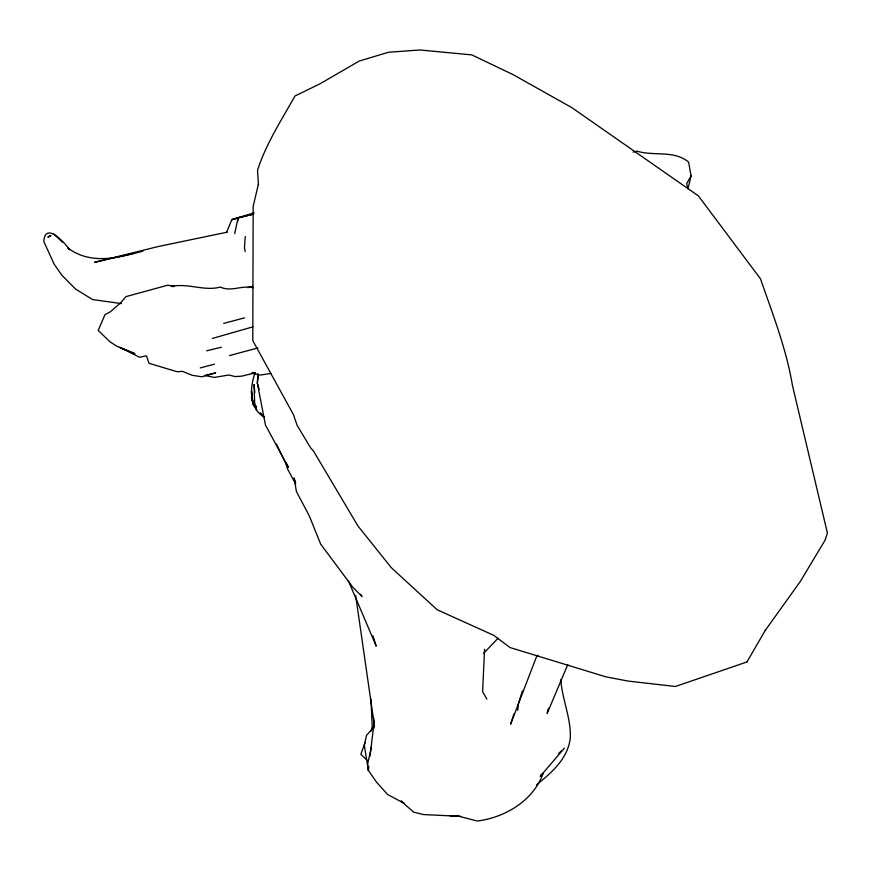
<?xml version="1.0" encoding="UTF-8"?>
<svg xmlns="http://www.w3.org/2000/svg" width="871" height="871" viewBox="0 0 871 871"><rect width="100%" height="100%" fill="white"/><g stroke="black" fill="none" stroke-linecap="round" stroke-linejoin="round"><path stroke-width="1.31" d="M264.272 417.198C248.845 408.064 249.727 388.597 254.768 373.735M257.903 373.517L257.315 383.011L265.448 425.037L288.464 467.52L286.494 463.405M484.57 649.189L482.61 691.726L486.911 699.195M245.263 236.509L244.468 247.8L245.187 251.665M517.722 710.333L518.387 703.703L522.382 690.91M368.836 766.589L368.411 770.476L376.501 782.147L387.66 794.526L404.231 803.378L401.204 801.059M369.968 756.224L374.04 723.061L373.605 717.66M237.641 221.604L238.153 217.587L252.764 214.31L231.838 219.677L226.471 232.481M258.349 376.392L257.315 383.011L259.21 389.457M371.482 747.089L367.616 764.052L368.411 770.476L364.318 745.119L366.517 735.32L372.331 728.831L370.937 698.956M234.68 233.668L238.153 217.587L231.838 219.677L254.212 212.818M691.095 175.964L687.981 188.789L686.642 183.661L691.095 175.964L688.591 162.071C673.816 149.856 653.979 156.453 636.919 151.119L633.108 152.12M548.501 708.254L547.14 713.469L567.794 664.573M371.59 729.713L372.353 727.307M513.988 713.937L510.624 724.171L536.362 657.093L537.908 655.166M365.178 742.451L360.844 754.275L367.366 760.557M371.111 731.085L372.331 728.831M541.414 774.243L540.194 776.42L564.43 748.091M746.643 662.483L765.576 629.853L765.25 630.408L800.275 581.512L825.077 540.183L827.396 532.998L792.425 385.352C786.339 348.738 772.599 313.898 760.503 278.84L698.379 195.877L571.659 107.514L513.106 74.645L471.832 54.895L419.964 49.974L388.477 52.26L359.288 61.024L319.853 83.888L294.921 96.017C281.496 120.198 265.895 143.867 257.522 170.389L258.437 184.543L258.502 183.901L253.167 206.285L252.786 340.615L293.418 414.585L297.142 425.407L310.675 447.912L313.288 450.699L357.883 525.877L391.297 567.674L437.166 609.754L493.737 635.34L510.058 647.567L605.922 676.854L628.176 681.089L675.406 686.49L746.948 661.96M541.011 776.159L543.319 772.969C533.444 800.601 505.452 817.423 477.297 821.026L458.788 816.247L450.1 815.692M483.416 653.544L498.049 638.247M558.583 753.535L561.512 750.813M536.612 784.76C551.822 772.588 568.034 758.412 570.309 737.846C571.104 717.954 562.089 699.337 560.815 679.576M244.609 317.828L223.64 323.424M252.917 326.843L212.372 338.449M247.712 287.702L252.742 286.287M229.53 355.564L257.979 347.943M200.286 367.921L214.484 364.165M206.677 350.773L221.376 347.246M124.586 255.41L94.525 262.313L158.119 246.547L227.32 232.154M127.199 254.811L132.425 253.613M142.866 251.12C117.563 258.023 90.845 265.002 67.949 248.083L69.615 249.716M270.848 373.496L260.102 375.085L251.371 373.136M174.048 286.515L171.391 286.472C187.635 282.814 204.337 291.469 220.352 287.071C231.022 292.123 241.996 285.046 252.949 287.659M458.788 816.247L423.48 814.559L413.725 812.142L401.106 801.244M450.242 815.702L460.759 816.356M252.786 372.483L255.323 372.766L241.757 376.163L235.17 376.599L228.899 374.998L214.266 377.426L204.739 375.434L215.692 372.897L201.854 376.773L192.251 375.314L182.442 371.362L177.096 371.71L149.05 363.338L146.426 355.825L139.621 357.241L119.719 347.377L134.918 353.724L116.66 346.146L109.953 341.759L98.183 330.392L104.988 314.703L110.279 311.851L120.829 302.705L125.892 296.63L167.548 285.242L174.091 286.189M121.439 303.598L92.609 299.57L75.625 289.096L61.808 275.171L54.1 264.055L43.8 241.507C45.27 220.918 64.835 243.096 69.451 249.422M62.353 242.084L53.806 233.994M251.371 397.481L253.548 405.015L255.41 406.899M252.242 396.131L251.501 391.057L251.937 398.461L253.548 405.015L255.257 406.931M260.364 412.691L264.621 417.492M360.616 594.218L362.042 596.526L352.831 587.304L320.626 544.048L309.292 515.882L296.412 491.527L294.115 477.961L295.585 482.774M295.694 484.015L287.517 468.946L286.004 462.37M287.724 467.727L276.423 444.079M348.291 580.554L376.218 646.14L372.962 635.797M252.808 399.941L253.548 405.015M355.662 595.448L374.04 723.061L374.105 727.906M254.833 392.538L254.06 384.47L254.626 402.402L256.51 410.023L256.118 405.984M49.495 236.193L47.861 237.271L50.964 235.508L49.495 236.193"/></g></svg>
